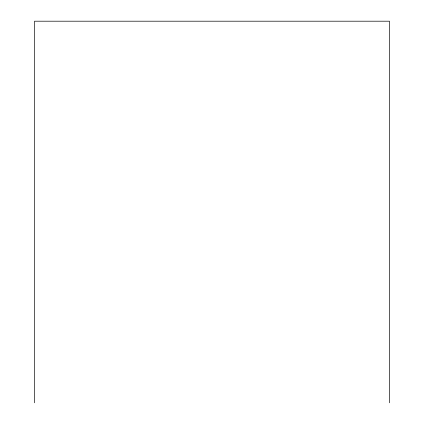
<?xml version="1.0" encoding="UTF-8"?>
<svg xmlns="http://www.w3.org/2000/svg" width="424" height="424" viewBox="0 0 424 424"><rect width="100%" height="100%" fill="white"/><g stroke="black" fill="none" stroke-linecap="round" stroke-linejoin="round"><path stroke-width="0.64" d="M389.486 402.8L389.486 21.2L34.514 21.2L34.514 402.8"/></g></svg>
